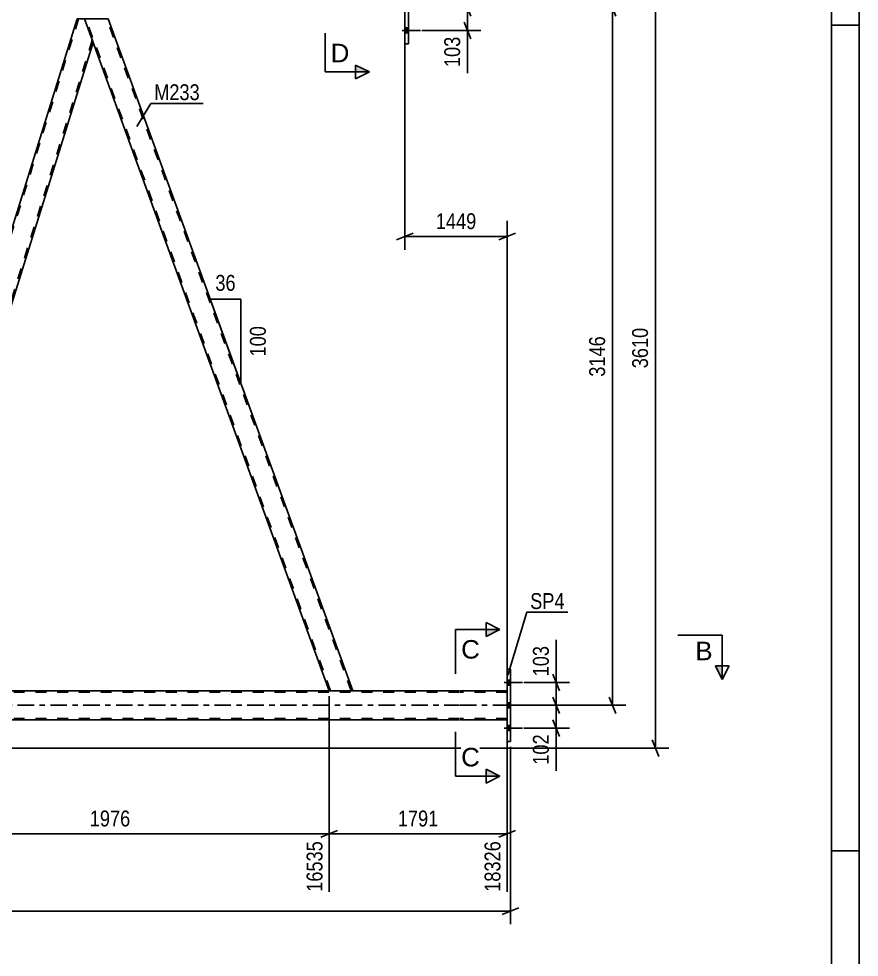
# Model space of a CAD drawing. Header units: millimetres. Extents: x 0 to 841, y 0 to 594.
# Drawn here: x 689.4 to 841, y 278.8 to 448.1 of the extents above; entities that cross this region are included whole.
import ezdxf

# ---------------------------------------------------------------- set-up
doc = ezdxf.new("R2010")
doc.units = ezdxf.units.MM
doc.linetypes.add('DXK_LINE_DOT2', pattern=[3.9198, 1.9599, -1.9599])
doc.linetypes.add('DXK_LINE_DOT3', pattern=[5.9187, 2.979, -0.9799, 0.9799, -0.9799])
doc.styles.add('Arial', font='ARIAL.TTF', dxfattribs={"height": 0.2})
doc.styles.add('Arial Narrow', font='ARIALN.TTF', dxfattribs={"height": 0.2})

# ---------------------------------------------------------------- blocks, each defined once
blk = doc.blocks.new('Unknown-275727292-1135 - 18137')
at = {"color": 5, "linetype": 'Continuous'}
for p, q in [((841, 0), (841, 594)), ((836, 5), (836, 589)), ((841, 447), (836, 447)), ((841, 298), (836, 298))]:
    blk.add_line(p, q, dxfattribs=at)
blk = doc.blocks.new('Bolt-275727292-2749 - 2736')
at = {"linetype": 'Continuous'}
for points in [[(759.71, 453.79), (759.71, 454.67), (759.07, 454.67), (759.07, 453.79)], [(759.71, 453.79), (759.71, 454.67), (759.07, 454.67), (759.07, 453.79)], [(759.71, 453.79), (759.71, 454.67), (759.07, 454.67), (759.07, 453.79)], [(759.71, 449.69), (759.71, 450.57), (759.07, 450.57), (759.07, 449.69)], [(759.71, 449.69), (759.71, 450.57), (759.07, 450.57), (759.07, 449.69)], [(759.71, 445.59), (759.71, 446.47), (759.07, 446.47), (759.07, 445.59)], [(759.71, 445.59), (759.71, 446.47), (759.07, 446.47), (759.07, 445.59)], [(759.71, 445.59), (759.71, 446.47), (759.07, 446.47), (759.07, 445.59)]]:
    blk.add_hatch(color=1, dxfattribs=at).paths.add_polyline_path(points)
at = {"color": 1, "linetype": 'Continuous'}
for p, q in [((758.55, 454.23), (761.87, 454.23)), ((758.55, 454.23), (761.87, 454.23)), ((758.55, 454.23), (761.87, 454.23)), ((759.07, 454.67), (759.71, 454.67)), ((759.07, 454.67), (759.71, 454.67)), ((759.07, 454.67), (759.71, 454.67)), ((759.07, 453.79), (759.71, 453.79)), ((759.07, 453.79), (759.71, 453.79)), ((759.07, 453.79), (759.71, 453.79)), ((759.07, 450.57), (759.71, 450.57)), ((759.07, 450.57), (759.71, 450.57)), ((758.55, 450.13), (761.87, 450.13)), ((758.55, 450.13), (761.87, 450.13)), ((759.07, 449.69), (759.71, 449.69)), ((759.07, 449.69), (759.71, 449.69)), ((758.55, 446.03), (761.87, 446.03)), ((758.55, 446.03), (761.87, 446.03)), ((758.55, 446.03), (761.87, 446.03)), ((759.07, 446.47), (759.71, 446.47)), ((759.07, 446.47), (759.71, 446.47)), ((759.07, 446.47), (759.71, 446.47)), ((759.07, 445.59), (759.71, 445.59)), ((759.07, 445.59), (759.71, 445.59)), ((759.07, 445.59), (759.71, 445.59))]:
    blk.add_line(p, q, dxfattribs=at)
blk = doc.blocks.new('Part-275727292-2821 - 2736')
at = {"color": 2, "linetype": 'Continuous'}
for p, q in [((671, 326.91), (768.87, 326.91)), ((768.97, 326.91), (777.49, 326.91)), ((768.87, 321.63), (671, 321.63)), ((777.49, 321.63), (768.97, 321.63))]:
    blk.add_line(p, q, dxfattribs=at)
at = {"color": 7, "linetype": 'DXK_LINE_DOT2'}
for p, q in [((777.49, 326.91), (777.49, 321.63)), ((768.87, 326.67), (97.33, 326.67)), ((777.49, 326.67), (768.97, 326.67)), ((768.87, 321.87), (97.33, 321.87)), ((777.49, 321.87), (768.97, 321.87))]:
    blk.add_line(p, q, dxfattribs=at)
at = {"color": 7, "linetype": 'DXK_LINE_DOT3'}
for p, q in [((97.33, 324.27), (768.87, 324.27)), ((768.97, 324.27), (777.49, 324.27))]:
    blk.add_line(p, q, dxfattribs=at)
blk = doc.blocks.new('Bolt-275727292-2750 - 2736')
at = {"linetype": 'Continuous'}
for points in [[(778.13, 327.93), (778.13, 328.81), (777.49, 328.81), (777.49, 327.93)], [(778.13, 327.93), (778.13, 328.81), (777.49, 328.81), (777.49, 327.93)], [(778.13, 327.93), (778.13, 328.81), (777.49, 328.81), (777.49, 327.93)], [(778.13, 323.83), (778.13, 324.71), (777.49, 324.71), (777.49, 323.83)], [(778.13, 323.83), (778.13, 324.71), (777.49, 324.71), (777.49, 323.83)], [(778.13, 319.73), (778.13, 320.61), (777.49, 320.61), (777.49, 319.73)], [(778.13, 319.73), (778.13, 320.61), (777.49, 320.61), (777.49, 319.73)], [(778.13, 319.73), (778.13, 320.61), (777.49, 320.61), (777.49, 319.73)]]:
    blk.add_hatch(color=1, dxfattribs=at).paths.add_polyline_path(points)
at = {"color": 1, "linetype": 'Continuous'}
for p, q in [((777.49, 328.81), (778.13, 328.81)), ((777.49, 328.81), (778.13, 328.81)), ((777.49, 328.81), (778.13, 328.81)), ((776.97, 328.37), (780.29, 328.37)), ((776.97, 328.37), (780.29, 328.37)), ((776.97, 328.37), (780.29, 328.37)), ((777.49, 327.93), (778.13, 327.93)), ((777.49, 327.93), (778.13, 327.93)), ((777.49, 327.93), (778.13, 327.93)), ((776.97, 324.27), (780.29, 324.27)), ((776.97, 324.27), (780.29, 324.27)), ((777.49, 324.71), (778.13, 324.71)), ((777.49, 324.71), (778.13, 324.71)), ((777.49, 323.83), (778.13, 323.83)), ((777.49, 323.83), (778.13, 323.83)), ((776.97, 320.17), (780.29, 320.17)), ((776.97, 320.17), (780.29, 320.17)), ((776.97, 320.17), (780.29, 320.17)), ((777.49, 320.61), (778.13, 320.61)), ((777.49, 320.61), (778.13, 320.61)), ((777.49, 320.61), (778.13, 320.61)), ((777.49, 319.73), (778.13, 319.73)), ((777.49, 319.73), (778.13, 319.73)), ((777.49, 319.73), (778.13, 319.73))]:
    blk.add_line(p, q, dxfattribs=at)
blk = doc.blocks.new('Part-275727292-2900 - 2736')
at = {"color": 2, "linetype": 'Continuous'}
for p, q in [((777.49, 330.77), (778.13, 330.77)), ((777.49, 317.77), (777.49, 330.77)), ((778.13, 330.77), (778.13, 317.77)), ((778.13, 317.77), (777.49, 317.77))]:
    blk.add_line(p, q, dxfattribs=at)
blk = doc.blocks.new('Part-275727292-2816 - 2736')
at = {"color": 7, "linetype": 'DXK_LINE_DOT2'}
for p, q in [((700.2, 448.13), (663.38, 330.01)), ((702.68, 444.25), (666.1, 326.91)), ((663.67, 331.74), (663.25, 330.38)), ((664.51, 326.91), (663.25, 330.38)), ((667.86, 331.74), (666.36, 326.91)), ((666.36, 326.91), (664.51, 326.91))]:
    blk.add_line(p, q, dxfattribs=at)
at = {"color": 2, "linetype": 'Continuous'}
for p, q in [((699.95, 448.13), (663.67, 331.74)), ((701.27, 448.13), (699.95, 448.13)), ((702.81, 443.88), (701.27, 448.13)), ((702.81, 443.88), (667.86, 331.74))]:
    blk.add_line(p, q, dxfattribs=at)
blk = doc.blocks.new('Part-275727292-2865 - 2736')
at = {"color": 2, "linetype": 'Continuous'}
for p, q in [((759.71, 456.63), (759.07, 456.63)), ((759.07, 443.63), (759.07, 456.63)), ((759.71, 443.63), (759.71, 456.63)), ((759.07, 443.63), (759.71, 443.63))]:
    blk.add_line(p, q, dxfattribs=at)
blk = doc.blocks.new('Part-275727292-2921 - 2736')
at = {"color": 2, "linetype": 'Continuous'}
for p, q in [((701.27, 448.13), (705.52, 448.13)), ((749.64, 326.91), (705.52, 448.13)), ((745.39, 326.91), (702.81, 443.88))]:
    blk.add_line(p, q, dxfattribs=at)
at = {"color": 7, "linetype": 'DXK_LINE_DOT2'}
for p, q in [((702.81, 443.88), (701.27, 448.13)), ((745.64, 326.91), (701.52, 448.13)), ((705.49, 448.13), (705.01, 448.13)), ((749.39, 326.91), (705.27, 448.13)), ((749.64, 326.91), (745.39, 326.91))]:
    blk.add_line(p, q, dxfattribs=at)
blk = doc.blocks.new('StraightDimension-275727292-9208 - 2736')
at = {"color": 7, "linetype": 'Continuous'}
for p, q in [((666.36, 325.91), (666.36, 290.63)), ((745.39, 325.91), (745.39, 290.63)), ((667.86, 301.67), (664.86, 300.47)), ((743.89, 300.47), (746.89, 301.67)), ((666.36, 301.07), (745.39, 301.07))]:
    blk.add_line(p, q, dxfattribs=at)
at = {"color": 0}
blk.add_wipeout([(710.13, 301.82), (710.13, 306.02), (701.62, 306.02), (701.62, 301.82)], dxfattribs=at)
at = {"color": 0, "linetype": 'Continuous'}
blk.add_wipeout([(744.79, 300.37), (740.59, 300.37), (740.59, 290.03), (744.79, 290.03)], dxfattribs=at)
at = {"color": 3, "style": 'Arial Narrow'}
blk.add_text('1976', height=2.863, dxfattribs=at).set_placement((702.22, 302.42))
at = {"color": 3, "linetype": 'Continuous', "style": 'Arial Narrow'}
blk.add_text('16535', height=2.863, rotation=90.0002, dxfattribs=at).set_placement((744.19, 290.63))
blk = doc.blocks.new('StraightDimension-275727292-17120 - 2736')
at = {"color": 7, "linetype": 'Continuous'}
for p, q in [((785.76, 325.77), (786.96, 322.77)), ((778.49, 324.27), (788.76, 324.27)), ((786.36, 320.17), (786.36, 324.27)), ((780.53, 320.17), (788.76, 320.17)), ((786.96, 318.67), (785.76, 321.67))]:
    blk.add_line(p, q, dxfattribs=at)
at = {"color": 0}
blk.add_wipeout([(785.61, 319.65), (781.41, 319.65), (781.41, 312.96), (785.61, 312.96)], dxfattribs=at)
at = {"color": 7, "linetype": 'Continuous'}
blk.add_line((786.36, 320.17), (786.36, 312.44), dxfattribs=at)
blk.add_line((786.36, 320.17), (786.36, 312.44), dxfattribs=at)
at = {"color": 3, "style": 'Arial Narrow'}
blk.add_text('102', height=2.863, rotation=90.0002, dxfattribs=at).set_placement((785.01, 313.56))
blk = doc.blocks.new('StraightDimension-275727292-3889 - 2736')
at = {"color": 7, "linetype": 'Continuous'}
for p, q in [((759.07, 447.13), (759.07, 406.43)), ((777.49, 327.91), (777.49, 411.68)), ((760.57, 409.43), (757.57, 408.23)), ((759.07, 408.83), (777.49, 408.83)), ((775.99, 408.23), (778.99, 409.43))]:
    blk.add_line(p, q, dxfattribs=at)
at = {"color": 0}
blk.add_wipeout([(772.54, 409.58), (772.54, 413.78), (764.03, 413.78), (764.03, 409.58)], dxfattribs=at)
at = {"color": 3, "style": 'Arial Narrow'}
blk.add_text('1449', height=2.863, dxfattribs=at).set_placement((764.63, 410.18))
blk = doc.blocks.new('StraightDimension-275727292-17139 - 2736')
at = {"color": 7, "linetype": 'Continuous'}
for p, q in [((769.77, 451.63), (770.97, 448.63)), ((760.07, 450.13), (772.77, 450.13)), ((770.37, 446.03), (770.37, 450.13)), ((770.97, 444.53), (769.77, 447.53)), ((762.11, 446.03), (772.77, 446.03))]:
    blk.add_line(p, q, dxfattribs=at)
at = {"color": 0}
blk.add_wipeout([(769.62, 445.51), (765.42, 445.51), (765.42, 438.82), (769.62, 438.82)], dxfattribs=at)
at = {"color": 7, "linetype": 'Continuous'}
blk.add_line((770.37, 446.03), (770.37, 438.3), dxfattribs=at)
blk.add_line((770.37, 446.03), (770.37, 438.3), dxfattribs=at)
at = {"color": 3, "style": 'Arial Narrow'}
blk.add_text('103', height=2.863, rotation=90.0002, dxfattribs=at).set_placement((769.02, 439.42))
blk = doc.blocks.new('StraightDimension-275727292-4052 - 2736')
at = {"color": 7, "linetype": 'Continuous'}
for p, q in [((797.11, 448.63), (795.91, 451.63)), ((760.71, 450.13), (798.91, 450.13)), ((796.51, 324.27), (796.51, 450.13)), ((795.91, 325.77), (797.11, 322.77)), ((779.13, 324.27), (798.91, 324.27))]:
    blk.add_line(p, q, dxfattribs=at)
at = {"color": 0}
blk.add_wipeout([(795.76, 391.46), (791.56, 391.46), (791.56, 382.95), (795.76, 382.95)], dxfattribs=at)
at = {"color": 3, "style": 'Arial Narrow'}
blk.add_text('3146', height=2.863, rotation=90.0002, dxfattribs=at).set_placement((795.16, 383.55))
blk = doc.blocks.new('StraightDimension-275727292-9207 - 2736')
at = {"color": 7, "linetype": 'Continuous'}
for p, q in [((745.39, 325.91), (745.39, 290.63)), ((777.49, 320.63), (777.49, 290.63)), ((746.89, 301.67), (743.89, 300.47)), ((775.99, 300.47), (778.99, 301.67)), ((745.39, 301.07), (777.49, 301.07))]:
    blk.add_line(p, q, dxfattribs=at)
at = {"color": 0}
blk.add_wipeout([(765.7, 301.82), (765.7, 306.02), (757.18, 306.02), (757.18, 301.82)], dxfattribs=at)
at = {"color": 0, "linetype": 'Continuous'}
blk.add_wipeout([(776.89, 300.37), (772.69, 300.37), (772.69, 290.03), (776.89, 290.03)], dxfattribs=at)
at = {"color": 3, "style": 'Arial Narrow'}
blk.add_text('1791', height=2.863, dxfattribs=at).set_placement((757.78, 302.42))
at = {"color": 3, "linetype": 'Continuous', "style": 'Arial Narrow'}
blk.add_text('18326', height=2.863, rotation=90.0002, dxfattribs=at).set_placement((776.29, 290.63))
blk = doc.blocks.new('StraightDimension-275727292-17067 - 2736')
at = {"color": 7, "linetype": 'Continuous'}
for p, q in [((804.85, 459.43), (803.65, 462.43)), ((758.15, 460.93), (806.65, 460.93)), ((804.25, 316.54), (804.25, 460.93)), ((803.65, 318.04), (804.85, 315.04)), ((672, 316.54), (806.65, 316.54))]:
    blk.add_line(p, q, dxfattribs=at)
at = {"color": 0}
blk.add_wipeout([(803.5, 392.99), (799.3, 392.99), (799.3, 384.48), (803.5, 384.48)], dxfattribs=at)
at = {"color": 3, "style": 'Arial Narrow'}
blk.add_text('3610', height=2.863, rotation=90.0002, dxfattribs=at).set_placement((802.9, 385.08))
blk = doc.blocks.new('StraightDimension-275727292-17054 - 2736')
at = {"color": 7, "linetype": 'Continuous'}
for p, q in [((778.13, 316.77), (778.13, 284.76)), ((50.4, 287.16), (778.13, 287.16)), ((776.63, 286.56), (779.63, 287.76))]:
    blk.add_line(p, q, dxfattribs=at)
blk = doc.blocks.new('StraightDimension-275727292-17119 - 2736')
at = {"color": 7, "linetype": 'Continuous'}
for p, q in [((785.76, 329.87), (786.96, 326.87)), ((780.53, 328.37), (788.76, 328.37)), ((786.36, 324.27), (786.36, 328.37)), ((786.96, 322.77), (785.76, 325.77)), ((778.49, 324.27), (788.76, 324.27))]:
    blk.add_line(p, q, dxfattribs=at)
at = {"color": 0}
blk.add_wipeout([(785.61, 335.58), (781.41, 335.58), (781.41, 328.9), (785.61, 328.9)], dxfattribs=at)
at = {"color": 7, "linetype": 'Continuous'}
blk.add_line((786.36, 328.37), (786.36, 336.11), dxfattribs=at)
blk.add_line((786.36, 328.37), (786.36, 336.11), dxfattribs=at)
at = {"color": 3, "style": 'Arial Narrow'}
blk.add_text('103', height=2.863, rotation=90.0002, dxfattribs=at).set_placement((785.01, 329.5))
blk = doc.blocks.new('AngleDimension-275727292-17244 - 2736')
at = {"color": 7, "linetype": 'Continuous'}
for p, q in [((729.47, 397.56), (723.93, 397.56)), ((729.47, 382.34), (723.93, 397.56)), ((729.47, 382.34), (729.47, 397.56)), ((730.16, 380.45), (729.47, 382.34))]:
    blk.add_line(p, q, dxfattribs=at)
at = {"color": 0}
for points in [[(729.13, 398.46), (729.13, 402.66), (724.27, 402.66), (724.27, 398.46)], [(734.57, 393.29), (730.37, 393.29), (730.37, 386.61), (734.57, 386.61)]]:
    blk.add_wipeout(points, dxfattribs=at)
at = {"color": 3, "style": 'Arial Narrow'}
blk.add_text('36', height=2.863, dxfattribs=at).set_placement((724.87, 399.06))
blk.add_text('100', height=2.863, rotation=90.0002, dxfattribs=at).set_placement((733.97, 387.21))
blk = doc.blocks.new('SectionMark-275727292-4101 - 2736')
at = {"linetype": 'Continuous'}
for points in [[(773.7, 336.7), (773.7, 337.95), (776.2, 337.95)], [(773.7, 311.5), (773.7, 312.75), (776.2, 311.5)]]:
    blk.add_hatch(color=6, dxfattribs=at).paths.add_polyline_path(points)
at = {"color": 6, "linetype": 'Continuous'}
for p, q in [((773.7, 336.7), (773.7, 339.2)), ((773.7, 339.2), (776.2, 337.95)), ((768.2, 337.95), (768.2, 329.95)), ((768.2, 337.95), (776.2, 337.95)), ((776.2, 337.95), (773.7, 336.7)), ((768.2, 311.5), (768.2, 319.5)), ((776.2, 311.5), (773.7, 312.75)), ((773.7, 312.75), (773.7, 310.25)), ((768.2, 311.5), (776.2, 311.5)), ((776.2, 311.5), (773.7, 310.25))]:
    blk.add_line(p, q, dxfattribs=at)
at = {"color": 0, "linetype": 'Continuous'}
for points in [[(772.57, 332.7), (772.57, 336.2), (769.2, 336.2), (769.2, 332.7)], [(772.57, 313.25), (772.57, 316.75), (769.2, 316.75), (769.2, 313.25)]]:
    blk.add_wipeout(points, dxfattribs=at)
at = {"color": 3, "linetype": 'Continuous', "style": 'Arial'}
for p in [(769.2, 332.7), (769.2, 313.25)]:
    blk.add_text('C', height=3.34, dxfattribs=at).set_placement(p)
blk = doc.blocks.new('SectionMark-275727292-4097 - 2736')
at = {"linetype": 'Continuous'}
for points in [[(750.17, 460.09), (750.17, 461.34), (752.67, 461.34)], [(750.17, 438.54), (750.17, 439.79), (752.67, 438.54)]]:
    blk.add_hatch(color=6, dxfattribs=at).paths.add_polyline_path(points)
at = {"color": 6, "linetype": 'Continuous'}
for p, q in [((750.17, 460.09), (750.17, 462.59)), ((750.17, 462.59), (752.67, 461.34)), ((744.67, 461.34), (744.67, 454.34)), ((744.67, 461.34), (752.67, 461.34)), ((752.67, 461.34), (750.17, 460.09)), ((744.67, 438.54), (744.67, 445.54)), ((744.67, 438.54), (752.67, 438.54)), ((752.67, 438.54), (750.17, 439.79)), ((750.17, 439.79), (750.17, 437.29)), ((752.67, 438.54), (750.17, 437.29))]:
    blk.add_line(p, q, dxfattribs=at)
at = {"color": 0, "linetype": 'Continuous'}
for points in [[(749.04, 456.09), (749.04, 459.59), (745.67, 459.59), (745.67, 456.09)], [(749.04, 440.29), (749.04, 443.79), (745.67, 443.79), (745.67, 440.29)]]:
    blk.add_wipeout(points, dxfattribs=at)
at = {"color": 3, "linetype": 'Continuous', "style": 'Arial'}
for p in [(745.67, 456.09), (745.67, 440.29)]:
    blk.add_text('D', height=3.34, dxfattribs=at).set_placement(p)
blk = doc.blocks.new('Mark-275727292-2896 - 2736')
at = {"color": 0}
blk.add_wipeout([(787.86, 341.65), (787.86, 344.65), (781.65, 344.65), (781.65, 341.65)], dxfattribs=at)
blk.add_wipeout([(787.86, 341.65), (787.86, 344.65), (781.65, 344.65), (781.65, 341.65)], dxfattribs=at)
at = {"color": 30, "linetype": 'Continuous'}
for p, q in [((777.65, 329.71), (781.05, 341.05)), ((781.05, 341.05), (788.46, 341.05))]:
    blk.add_line(p, q, dxfattribs=at)
at = {"color": 3, "style": 'Arial Narrow'}
blk.add_text('SP4', height=2.863, dxfattribs=at).set_placement((781.65, 341.65))
blk = doc.blocks.new('Mark-275727292-2917 - 2736')
at = {"color": 0}
blk.add_wipeout([(722.06, 433.45), (722.06, 436.45), (713.84, 436.45), (713.84, 433.45)], dxfattribs=at)
blk.add_wipeout([(722.06, 433.45), (722.06, 436.45), (713.84, 436.45), (713.84, 433.45)], dxfattribs=at)
at = {"color": 30, "linetype": 'Continuous'}
for p, q in [((710.73, 428.72), (713.24, 432.85)), ((713.24, 432.85), (722.66, 432.85))]:
    blk.add_line(p, q, dxfattribs=at)
at = {"color": 3, "style": 'Arial Narrow'}
blk.add_text('M233', height=2.863, dxfattribs=at).set_placement((713.84, 433.45))
blk = doc.blocks.new('SectionMark-275727292-4133 - 2736')
at = {"linetype": 'Continuous'}
blk.add_hatch(color=6, dxfattribs=at).paths.add_polyline_path([(815.05, 331.41), (816.3, 331.41), (816.3, 328.91)])
at = {"color": 6, "linetype": 'Continuous'}
for p, q in [((816.3, 336.91), (808.3, 336.91)), ((816.3, 336.91), (816.3, 328.91)), ((815.05, 331.41), (817.55, 331.41)), ((816.3, 328.91), (815.05, 331.41)), ((817.55, 331.41), (816.3, 328.91))]:
    blk.add_line(p, q, dxfattribs=at)
at = {"color": 0, "linetype": 'Continuous'}
blk.add_wipeout([(814.55, 332.41), (814.55, 335.91), (811.44, 335.91), (811.44, 332.41)], dxfattribs=at)
at = {"color": 3, "linetype": 'Continuous', "style": 'Arial'}
blk.add_text('B', height=3.34, dxfattribs=at).set_placement((811.44, 332.41))

msp = doc.modelspace()

# ---------------------------------------------------------------- block references
for name in ['Unknown-275727292-1135 - 18137', 'Part-275727292-2865 - 2736', 'Bolt-275727292-2749 - 2736', 'Part-275727292-2816 - 2736', 'Part-275727292-2921 - 2736', 'Part-275727292-2900 - 2736', 'Bolt-275727292-2750 - 2736', 'Part-275727292-2821 - 2736']:
    msp.add_blockref(name, (0, 0))

# ---------------------------------------------------------------- next in the draw order: block references
for name in ['StraightDimension-275727292-3889 - 2736', 'StraightDimension-275727292-9208 - 2736', 'StraightDimension-275727292-17120 - 2736']:
    msp.add_blockref(name, (0, 0))

# ---------------------------------------------------------------- next in the draw order: block references
msp.add_blockref('StraightDimension-275727292-17139 - 2736', (0, 0))

# ---------------------------------------------------------------- next in the draw order: block references
msp.add_blockref('StraightDimension-275727292-4052 - 2736', (0, 0))

# ---------------------------------------------------------------- next in the draw order: block references
msp.add_blockref('StraightDimension-275727292-9207 - 2736', (0, 0))

# ---------------------------------------------------------------- next in the draw order: block references
msp.add_blockref('StraightDimension-275727292-17067 - 2736', (0, 0))

# ---------------------------------------------------------------- next in the draw order: block references
msp.add_blockref('StraightDimension-275727292-17054 - 2736', (0, 0))

# ---------------------------------------------------------------- next in the draw order: block references
for name in ['SectionMark-275727292-4097 - 2736', 'Mark-275727292-2917 - 2736', 'AngleDimension-275727292-17244 - 2736', 'SectionMark-275727292-4101 - 2736', 'StraightDimension-275727292-17119 - 2736']:
    msp.add_blockref(name, (0, 0))

# ---------------------------------------------------------------- next in the draw order: block references
msp.add_blockref('Mark-275727292-2896 - 2736', (0, 0))

# ---------------------------------------------------------------- next in the draw order: block references
msp.add_blockref('SectionMark-275727292-4133 - 2736', (0, 0))

doc.saveas('drawing.dxf')
